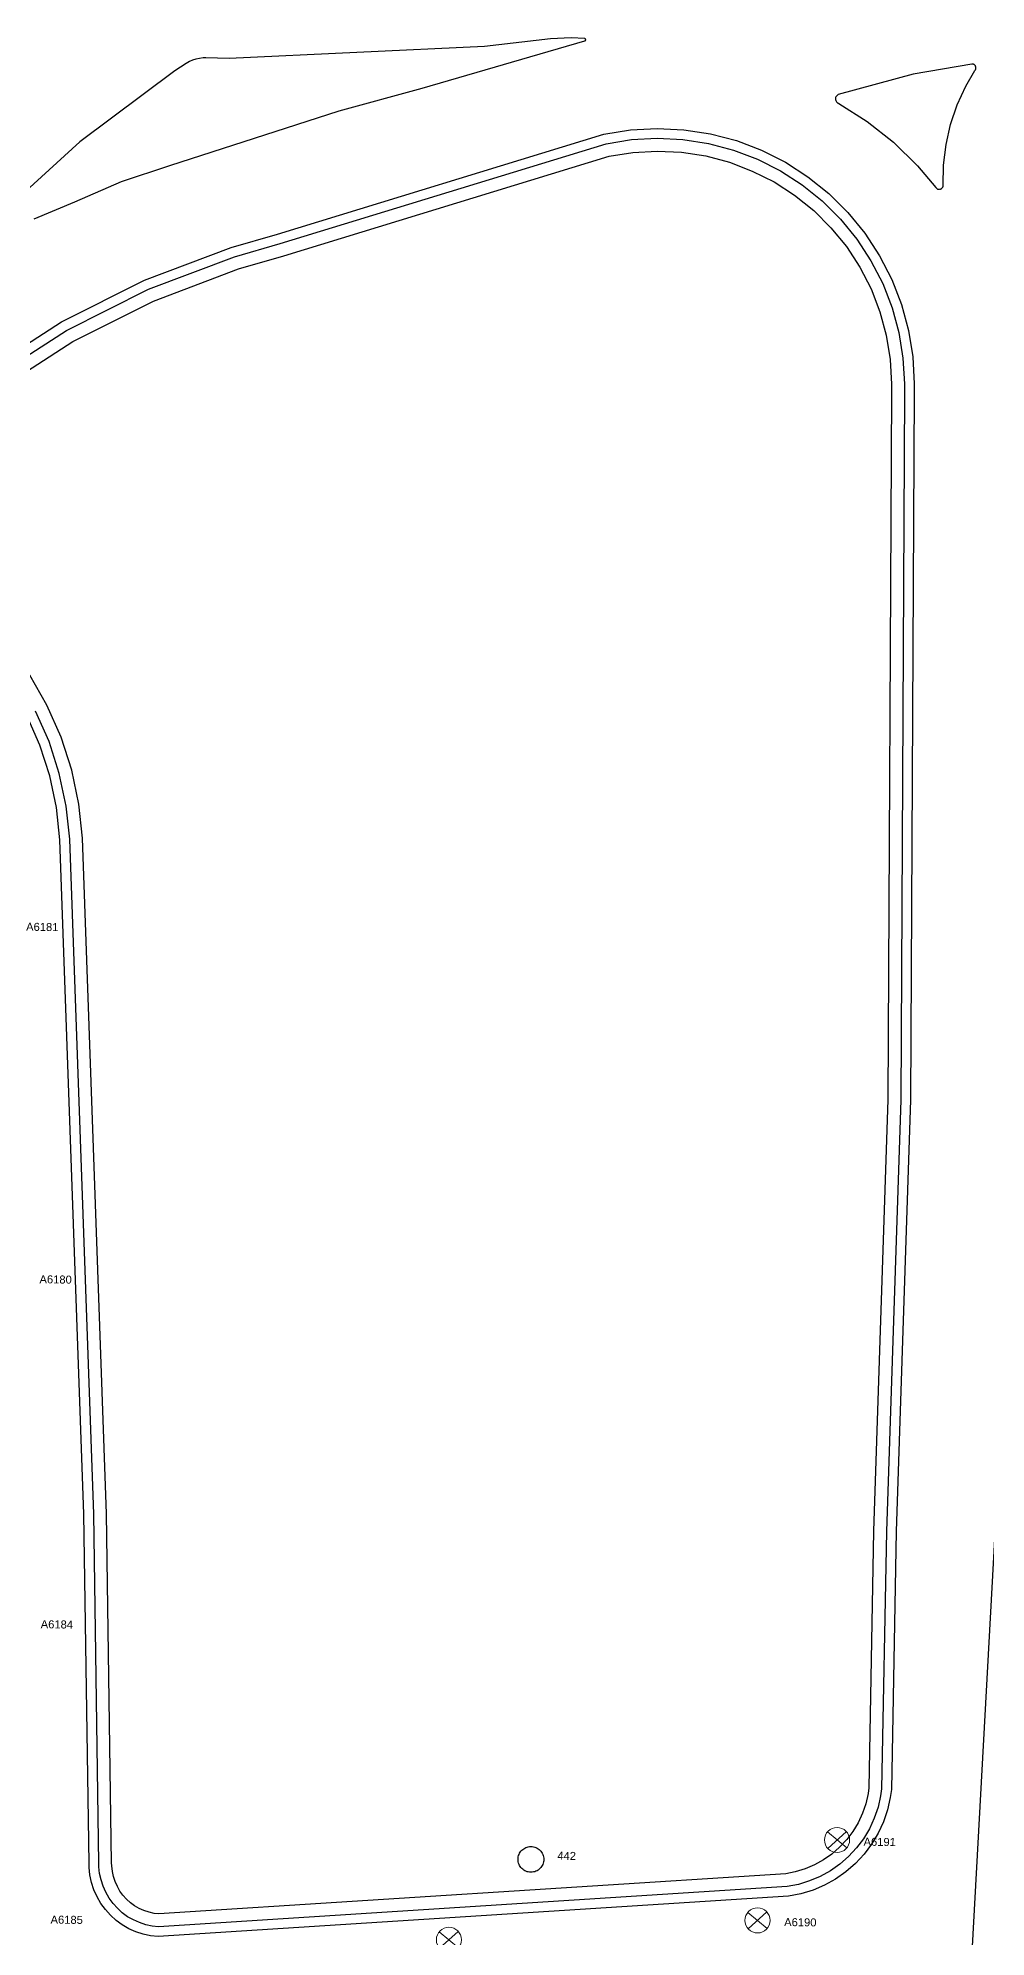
# Model space of a CAD drawing. Header units: millimetres. Extents: x 676447 to 689606, y 7455628 to 7463967.
# Drawn here: x 684187.4 to 684270.4, y 7459619.6 to 7459785.7 of the extents above; entities that cross this region are included whole.
import ezdxf

# ---------------------------------------------------------------- set-up
doc = ezdxf.new("R2010")
doc.units = ezdxf.units.MM
doc.header["$LTSCALE"] = 0.1
doc.header["$MEASUREMENT"] = 0
doc.linetypes.add('PHANTOM2', pattern=[1.25, 0.625, -0.125, 0.125, -0.125, 0.125, -0.125])
doc.layers.add('10.4-Postes', color=1, linetype='Continuous', lineweight=0)
for name, color, linetype in [('Caixas Subterrâneas', 5, 'Continuous'), ('LEGENDAS_INFRAESTRUTURAS', 7, 'Continuous'), ('MUB_MEIOFIO', 7, 'Continuous'), ('MUB_OBRA_ARTE', 7, 'Continuous'), ('MUB_QUADRAS', 7, 'Continuous'), ('NOS_DE_INFRAESTRUTURA', 7, 'Continuous')]:
    doc.layers.add(name, color=color, linetype=linetype)
doc.styles.get("Standard").update_dxf_attribs({"font": 'arial.ttf'})

# ---------------------------------------------------------------- blocks, each defined once
blk = doc.blocks.new('PTPT')
at = {"layer": '10.4-Postes', "color": 1, "linetype": 'PHANTOM2'}
for points in [[(-0.0000079, 0.0000104), (0.0000075, -0.000002)], [(0.000007, 0.0000109), (-0.0000074, -0.0000025)]]:
    blk.add_lwpolyline(points, dxfattribs=at)
at = {"layer": '10.4-Postes', "color": 1}
blk.add_circle((-0.0000002, 0.0000042), 0.00000987, dxfattribs=at)
blk = doc.blocks.new('MHMZ')
at = {"linetype": 'PHANTOM2'}
blk.add_circle((0, 0), 0.0000101, dxfattribs=at)

msp = doc.modelspace()

# ---------------------------------------------------------------- linework, layer by layer
at = {"layer": 'MUB_MEIOFIO', "color": 253, "linetype": 'Continuous'}
for points in [[(684187.08, 7459769.85), (684190.65, 7459771.33), (684194.73, 7459773.11), (684198.96, 7459774.52), (684213.77, 7459779.29), (684221.03, 7459781.27), (684235.27, 7459785.41), (684235.28, 7459785.41), (684235.29, 7459785.42), (684235.3, 7459785.42), (684235.31, 7459785.43), (684235.32, 7459785.43), (684235.32, 7459785.44), (684235.33, 7459785.45), (684235.34, 7459785.46), (684235.34, 7459785.47), (684235.35, 7459785.48), (684235.35, 7459785.49), (684235.35, 7459785.5), (684235.35, 7459785.51), (684235.35, 7459785.52), (684235.35, 7459785.53), (684235.34, 7459785.54), (684235.34, 7459785.55), (684235.34, 7459785.56), (684235.33, 7459785.57), (684235.32, 7459785.58), (684235.31, 7459785.59), (684235.3, 7459785.6), (684235.29, 7459785.6), (684235.28, 7459785.61), (684235.27, 7459785.61), (684235.26, 7459785.61), (684234.08, 7459785.66), (684232.27, 7459785.58), (684226.48, 7459784.92), (684204.15, 7459783.88), (684202.09, 7459783.92), (684201.86, 7459783.92), (684201.55, 7459783.88), (684201.24, 7459783.82), (684200.94, 7459783.72), (684200.66, 7459783.59), (684200.38, 7459783.43), (684199.4, 7459782.79), (684191.08, 7459776.59), (684185.04, 7459771.08)], [(684266, 7459772.57), (684266.02, 7459772.54), (684266.05, 7459772.52), (684266.08, 7459772.49), (684266.11, 7459772.47), (684266.14, 7459772.45), (684266.18, 7459772.44), (684266.21, 7459772.43), (684266.25, 7459772.43), (684266.29, 7459772.42), (684266.32, 7459772.43), (684266.36, 7459772.43), (684266.4, 7459772.44), (684266.43, 7459772.46), (684266.46, 7459772.47), (684266.5, 7459772.49), (684266.52, 7459772.52), (684266.55, 7459772.54), (684266.57, 7459772.57), (684266.59, 7459772.6), (684266.61, 7459772.64), (684266.62, 7459772.67), (684266.63, 7459772.71), (684266.64, 7459772.74), (684266.64, 7459772.75), (684266.66, 7459774.55), (684266.88, 7459776.34), (684267.27, 7459778.1), (684267.85, 7459779.81), (684268.61, 7459781.44), (684269.41, 7459782.82), (684269.43, 7459782.84), (684269.45, 7459782.87), (684269.47, 7459782.91), (684269.48, 7459782.94), (684269.49, 7459782.97), (684269.49, 7459783.01), (684269.5, 7459783.04), (684269.5, 7459783.08), (684269.49, 7459783.11), (684269.48, 7459783.15), (684269.47, 7459783.18), (684269.45, 7459783.21), (684269.44, 7459783.24), (684269.41, 7459783.27), (684269.39, 7459783.29), (684269.36, 7459783.31), (684269.33, 7459783.33), (684269.3, 7459783.35), (684269.27, 7459783.36), (684269.23, 7459783.37), (684269.2, 7459783.38), (684269.17, 7459783.38), (684269.13, 7459783.38), (684264, 7459782.49), (684257.44, 7459780.71), (684257.41, 7459780.69), (684257.37, 7459780.67), (684257.34, 7459780.64), (684257.31, 7459780.61), (684257.28, 7459780.57), (684257.26, 7459780.54), (684257.24, 7459780.5), (684257.22, 7459780.46), (684257.21, 7459780.42), (684257.21, 7459780.37), (684257.21, 7459780.33), (684257.21, 7459780.29), (684257.22, 7459780.24), (684257.23, 7459780.2), (684257.25, 7459780.16), (684257.27, 7459780.12), (684257.29, 7459780.09), (684257.32, 7459780.05), (684257.35, 7459780.02), (684257.38, 7459780), (684257.42, 7459779.97), (684257.46, 7459779.95), (684257.5, 7459779.94), (684259.98, 7459778.37), (684262.28, 7459776.54), (684264.39, 7459774.49), (684266, 7459772.57)], [(684182.64, 7459756.43), (684189.47, 7459760.82), (684196.73, 7459764.47), (684204.33, 7459767.34), (684208.36, 7459768.51), (684236.94, 7459777.24), (684239.26, 7459777.62), (684241.6, 7459777.75), (684243.94, 7459777.63), (684246.26, 7459777.28), (684248.53, 7459776.68), (684250.72, 7459775.84), (684252.82, 7459774.79), (684254.79, 7459773.52), (684256.62, 7459772.05), (684258.28, 7459770.4), (684259.77, 7459768.58), (684261.05, 7459766.61), (684262.13, 7459764.53), (684262.98, 7459762.34), (684263.59, 7459760.08), (684263.97, 7459757.76), (684264.1, 7459755.42), (684264.09, 7459754.67), (684263.77, 7459692.8), (684263.77, 7459692.78), (684262.52, 7459655.03), (684262.1, 7459632.46), (684262, 7459631.76), (684261.76, 7459630.69), (684261.4, 7459629.64), (684260.93, 7459628.64), (684260.37, 7459627.69), (684259.71, 7459626.81), (684258.95, 7459626), (684258.12, 7459625.27), (684257.22, 7459624.64), (684256.25, 7459624.1), (684255.24, 7459623.67), (684254.18, 7459623.34), (684253.1, 7459623.13), (684197.94, 7459619.61), (684197.27, 7459619.68), (684196.62, 7459619.82), (684195.98, 7459620.03), (684195.37, 7459620.3), (684194.79, 7459620.63), (684194.25, 7459621.03), (684193.75, 7459621.48), (684193.31, 7459621.97), (684192.91, 7459622.51), (684192.58, 7459623.09), (684192.31, 7459623.71), (684192.1, 7459624.34), (684191.96, 7459625), (684191.89, 7459625.66), (684191.88, 7459626.01), (684191.43, 7459656.54), (684189.33, 7459715.53)], [(684189.33, 7459715.53), (684189.04, 7459718.35), (684188.45, 7459721.12), (684187.58, 7459723.81), (684186.43, 7459726.4)], [(684271.57, 7459662.36), (684268.73, 7459610.79)]]:
    msp.add_lwpolyline(points, dxfattribs=at)
at = {"layer": 'MUB_MEIOFIO', "linetype": 'Continuous'}
for points in [[(684187.08, 7459769.85), (684190.65, 7459771.33), (684194.73, 7459773.11), (684198.96, 7459774.52), (684213.77, 7459779.29), (684221.03, 7459781.27), (684235.27, 7459785.41), (684235.28, 7459785.41), (684235.29, 7459785.42), (684235.3, 7459785.42), (684235.31, 7459785.43), (684235.32, 7459785.43), (684235.32, 7459785.44), (684235.33, 7459785.45), (684235.34, 7459785.46), (684235.34, 7459785.47), (684235.35, 7459785.48), (684235.35, 7459785.49), (684235.35, 7459785.5), (684235.35, 7459785.51), (684235.35, 7459785.52), (684235.35, 7459785.53), (684235.34, 7459785.54), (684235.34, 7459785.55), (684235.34, 7459785.56), (684235.33, 7459785.57), (684235.32, 7459785.58), (684235.31, 7459785.59), (684235.3, 7459785.6), (684235.29, 7459785.6), (684235.28, 7459785.61), (684235.27, 7459785.61), (684235.26, 7459785.61), (684234.08, 7459785.66), (684232.27, 7459785.58), (684226.48, 7459784.92), (684204.15, 7459783.88), (684202.09, 7459783.92), (684201.86, 7459783.92), (684201.55, 7459783.88), (684201.24, 7459783.82), (684200.94, 7459783.72), (684200.66, 7459783.59), (684200.38, 7459783.43), (684199.4, 7459782.79), (684191.08, 7459776.59), (684185.04, 7459771.08)], [(684266, 7459772.57), (684266.02, 7459772.54), (684266.05, 7459772.52), (684266.08, 7459772.49), (684266.11, 7459772.47), (684266.14, 7459772.45), (684266.18, 7459772.44), (684266.21, 7459772.43), (684266.25, 7459772.43), (684266.29, 7459772.42), (684266.32, 7459772.43), (684266.36, 7459772.43), (684266.4, 7459772.44), (684266.43, 7459772.46), (684266.46, 7459772.47), (684266.5, 7459772.49), (684266.52, 7459772.52), (684266.55, 7459772.54), (684266.57, 7459772.57), (684266.59, 7459772.6), (684266.61, 7459772.64), (684266.62, 7459772.67), (684266.63, 7459772.71), (684266.64, 7459772.74), (684266.64, 7459772.75), (684266.66, 7459774.55), (684266.88, 7459776.34), (684267.27, 7459778.1), (684267.85, 7459779.81), (684268.61, 7459781.44), (684269.41, 7459782.82), (684269.43, 7459782.84), (684269.45, 7459782.87), (684269.47, 7459782.91), (684269.48, 7459782.94), (684269.49, 7459782.97), (684269.49, 7459783.01), (684269.5, 7459783.04), (684269.5, 7459783.08), (684269.49, 7459783.11), (684269.48, 7459783.15), (684269.47, 7459783.18), (684269.45, 7459783.21), (684269.44, 7459783.24), (684269.41, 7459783.27), (684269.39, 7459783.29), (684269.36, 7459783.31), (684269.33, 7459783.33), (684269.3, 7459783.35), (684269.27, 7459783.36), (684269.23, 7459783.37), (684269.2, 7459783.38), (684269.17, 7459783.38), (684269.13, 7459783.38), (684264, 7459782.49), (684257.44, 7459780.71), (684257.41, 7459780.69), (684257.37, 7459780.67), (684257.34, 7459780.64), (684257.31, 7459780.61), (684257.28, 7459780.57), (684257.26, 7459780.54), (684257.24, 7459780.5), (684257.22, 7459780.46), (684257.21, 7459780.42), (684257.21, 7459780.37), (684257.21, 7459780.33), (684257.21, 7459780.29), (684257.22, 7459780.24), (684257.23, 7459780.2), (684257.25, 7459780.16), (684257.27, 7459780.12), (684257.29, 7459780.09), (684257.32, 7459780.05), (684257.35, 7459780.02), (684257.38, 7459780), (684257.42, 7459779.97), (684257.46, 7459779.95), (684257.5, 7459779.94), (684259.98, 7459778.37), (684262.28, 7459776.54), (684264.39, 7459774.49), (684266, 7459772.57)], [(684182.64, 7459756.43), (684189.47, 7459760.82), (684196.73, 7459764.47), (684204.33, 7459767.34), (684208.36, 7459768.51), (684236.94, 7459777.24), (684239.26, 7459777.62), (684241.6, 7459777.75), (684243.94, 7459777.63), (684246.26, 7459777.28), (684248.53, 7459776.68), (684250.72, 7459775.84), (684252.82, 7459774.79), (684254.79, 7459773.52), (684256.62, 7459772.05), (684258.28, 7459770.4), (684259.77, 7459768.58), (684261.05, 7459766.61), (684262.13, 7459764.53), (684262.98, 7459762.34), (684263.59, 7459760.08), (684263.97, 7459757.76), (684264.1, 7459755.42), (684264.09, 7459754.67), (684263.77, 7459692.8), (684263.77, 7459692.78), (684262.52, 7459655.03), (684262.1, 7459632.46), (684262, 7459631.76), (684261.76, 7459630.69), (684261.4, 7459629.64), (684260.93, 7459628.64), (684260.37, 7459627.69), (684259.71, 7459626.81), (684258.95, 7459626), (684258.12, 7459625.27), (684257.22, 7459624.64), (684256.25, 7459624.1), (684255.24, 7459623.67), (684254.18, 7459623.34), (684253.1, 7459623.13), (684197.94, 7459619.61), (684197.27, 7459619.68), (684196.62, 7459619.82), (684195.98, 7459620.03), (684195.37, 7459620.3), (684194.79, 7459620.63), (684194.25, 7459621.03), (684193.75, 7459621.48), (684193.31, 7459621.97), (684192.91, 7459622.51), (684192.58, 7459623.09), (684192.31, 7459623.71), (684192.1, 7459624.34), (684191.96, 7459625), (684191.89, 7459625.66), (684191.88, 7459626.01), (684191.43, 7459656.54), (684189.33, 7459715.53)], [(684189.33, 7459715.53), (684189.04, 7459718.35), (684188.45, 7459721.12), (684187.58, 7459723.81), (684186.43, 7459726.4)], [(684271.57, 7459662.36), (684268.73, 7459610.79)]]:
    msp.add_lwpolyline(points, dxfattribs=at)
at = {"layer": 'MUB_OBRA_ARTE', "linetype": 'Continuous'}
for points in [[(684183.8, 7459754.82), (684190.45, 7459759.1), (684197.53, 7459762.65), (684204.96, 7459765.46), (684208.93, 7459766.61), (684237.39, 7459775.31), (684239.48, 7459775.65), (684241.6, 7459775.77), (684243.74, 7459775.66), (684245.86, 7459775.34), (684247.92, 7459774.79), (684249.92, 7459774.02), (684251.84, 7459773.07), (684253.63, 7459771.91), (684255.3, 7459770.57), (684256.81, 7459769.07), (684258.17, 7459767.41), (684259.34, 7459765.61), (684260.32, 7459763.71), (684261.09, 7459761.72), (684261.65, 7459759.66), (684262, 7459757.54), (684262.12, 7459755.38), (684262.11, 7459754.69), (684261.79, 7459692.81), (684260.54, 7459655.08), (684260.12, 7459632.62), (684260.05, 7459632.12), (684259.85, 7459631.23), (684259.56, 7459630.39), (684259.18, 7459629.57), (684258.72, 7459628.79), (684258.19, 7459628.09), (684257.57, 7459627.43), (684256.89, 7459626.83), (684256.17, 7459626.32), (684255.38, 7459625.88), (684254.56, 7459625.53), (684253.69, 7459625.27), (684252.85, 7459625.1), (684197.98, 7459621.6), (684197.58, 7459621.64), (684197.14, 7459621.74), (684196.69, 7459621.88), (684196.26, 7459622.07), (684195.87, 7459622.29), (684195.51, 7459622.57), (684195.15, 7459622.88), (684194.85, 7459623.22), (684194.57, 7459623.59), (684194.36, 7459623.98), (684194.16, 7459624.42), (684194.02, 7459624.86), (684193.92, 7459625.31), (684193.87, 7459625.79), (684193.86, 7459626.05), (684193.41, 7459656.59), (684191.31, 7459715.67)], [(684191.31, 7459715.67), (684191, 7459718.66), (684190.37, 7459721.63), (684189.43, 7459724.52), (684188.2, 7459727.3), (684186.69, 7459729.93)]]:
    msp.add_lwpolyline(points, dxfattribs=at)
at = {"layer": 'MUB_QUADRAS', "linetype": 'Continuous'}
for points in [[(684183.14, 7459755.73), (684189.9, 7459760.07), (684197.08, 7459763.68), (684204.6, 7459766.52), (684208.61, 7459767.69), (684237.14, 7459776.4), (684239.35, 7459776.77), (684241.6, 7459776.89), (684243.85, 7459776.77), (684246.09, 7459776.44), (684248.27, 7459775.86), (684250.37, 7459775.05), (684252.39, 7459774.04), (684254.29, 7459772.82), (684256.05, 7459771.41), (684257.64, 7459769.82), (684259.08, 7459768.07), (684260.31, 7459766.18), (684261.35, 7459764.18), (684262.16, 7459762.07), (684262.75, 7459759.9), (684263.11, 7459757.67), (684263.24, 7459755.4), (684263.23, 7459754.68), (684262.91, 7459692.8), (684262.91, 7459692.79), (684261.66, 7459655.05), (684261.24, 7459632.53), (684261.15, 7459631.92), (684260.93, 7459630.92), (684260.6, 7459629.96), (684260.17, 7459629.04), (684259.65, 7459628.17), (684259.05, 7459627.36), (684258.35, 7459626.62), (684257.59, 7459625.95), (684256.76, 7459625.37), (684255.87, 7459624.87), (684254.94, 7459624.48), (684253.97, 7459624.17), (684252.99, 7459623.98), (684197.96, 7459620.47), (684197.41, 7459620.53), (684196.84, 7459620.65), (684196.29, 7459620.83), (684195.76, 7459621.07), (684195.26, 7459621.35), (684194.79, 7459621.7), (684194.36, 7459622.09), (684193.98, 7459622.51), (684193.63, 7459622.98), (684193.35, 7459623.48), (684193.11, 7459624.02), (684192.93, 7459624.57), (684192.81, 7459625.13), (684192.75, 7459625.72), (684192.74, 7459626.03), (684192.29, 7459656.56), (684190.19, 7459715.59)], [(684190.19, 7459715.59), (684189.89, 7459718.48), (684189.28, 7459721.34), (684188.38, 7459724.12), (684187.2, 7459726.79)]]:
    msp.add_lwpolyline(points, dxfattribs=at)

# ---------------------------------------------------------------- block references
at = {"layer": 'Caixas Subterrâneas', "color": 40, "xscale": 111319.4907932736, "yscale": 111319.4907932736, "zscale": 111319.4907932736, "rotation": 359.2987862973108}
msp.add_blockref('MHMZ', (684230.55, 7459626.36), dxfattribs=at)
at = {"layer": 'NOS_DE_INFRAESTRUTURA', "color": 1}
for p, xscale, yscale, zscale, rotation in [((684257.36, 7459627.59), 111319.4907932736, 111319.4907932736, 111319.4907932736, 359.298684709203), ((684250.4, 7459620.56), 111319.4907932736, 111319.4907932736, 111319.4907932736, 359.2987090196562), ((684223.39, 7459618.86), 111319.4907932735, 111319.4907932735, 111319.4907932735, 359.298811234809)]:
    msp.add_blockref('PTPT', p, dxfattribs=dict(at, xscale=xscale, yscale=yscale, zscale=zscale, rotation=rotation))

# ---------------------------------------------------------------- texts
at = {"layer": 'LEGENDAS_INFRAESTRUTURAS', "color": 1}
for s, rotation, p in [('A6181', 359.299, (684186.37, 7459707.58)), ('A6180', 359.299, (684187.54, 7459676.75)), ('A6184', 359.299, (684187.65, 7459646.58)), ('A6191', 359.2987, (684259.66, 7459627.56)), ('A6185', 359.2989, (684188.51, 7459620.75)), ('A6190', 359.2987, (684252.71, 7459620.53))]:
    msp.add_text(s, height=0.7, rotation=rotation, dxfattribs=at).set_placement(p)
at = {"layer": 'LEGENDAS_INFRAESTRUTURAS', "color": 5}
msp.add_text('442', height=0.7, rotation=359.2988, dxfattribs=at).set_placement((684232.86, 7459626.33))

doc.saveas('drawing.dxf')
